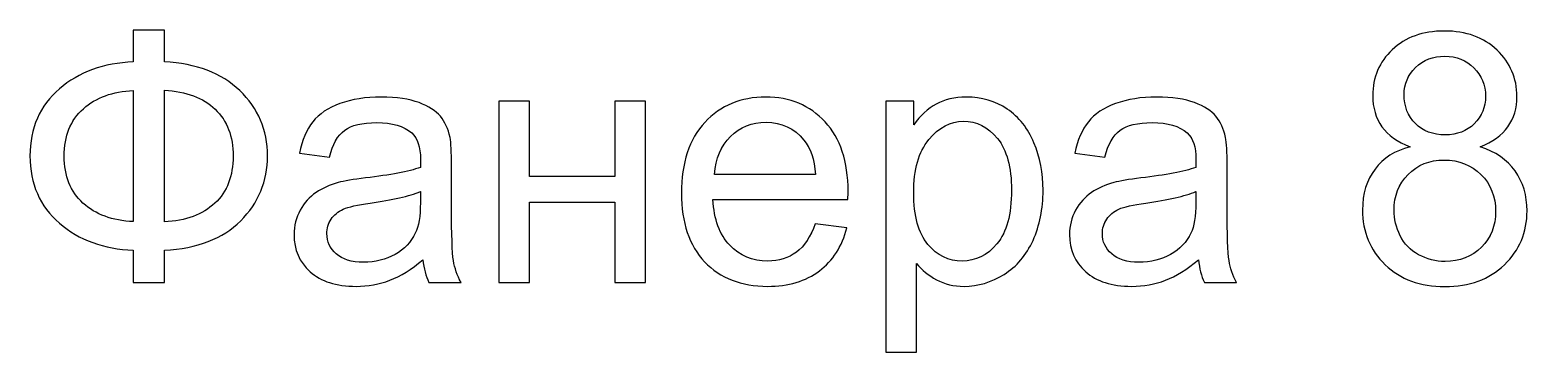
# Model space of a CAD drawing. Header units: inches. Extents: x 5.8 to 53.9, y -22.4 to 33.8.
# Drawn here: x 5.76 to 17.63, y 31.23 to 33.78 of the extents above; entities that cross this region are included whole.
import ezdxf

# ---------------------------------------------------------------- set-up
doc = ezdxf.new("R2010")
doc.units = ezdxf.units.IN
doc.header["$MEASUREMENT"] = 0
doc.layers.add('layer 1', color=7, linetype='Continuous')

msp = doc.modelspace()

# ---------------------------------------------------------------- linework, layer by layer
at = {"layer": 'layer 1', "color": 144}
for points, knots in [([(6.58, 33.531), (6.58, 33.531), (6.58, 33.783), (6.58, 33.783), (6.58, 33.783), (6.58, 33.783), (6.826, 33.783), (6.826, 33.783), (6.826, 33.783), (6.826, 33.783), (6.826, 33.531), (6.826, 33.531), (6.826, 33.531), (7.079, 33.518), (7.278, 33.442), (7.424, 33.303), (7.424, 33.303), (7.57, 33.164), (7.643, 32.992), (7.643, 32.786), (7.643, 32.786), (7.643, 32.585), (7.572, 32.414), (7.431, 32.272), (7.431, 32.272), (7.289, 32.132), (7.088, 32.054), (6.826, 32.04), (6.826, 32.04), (6.826, 32.04), (6.826, 31.785), (6.826, 31.785), (6.826, 31.785), (6.826, 31.785), (6.58, 31.785), (6.58, 31.785), (6.58, 31.785), (6.58, 31.785), (6.58, 32.04), (6.58, 32.04), (6.58, 32.04), (6.346, 32.049), (6.15, 32.12), (5.994, 32.254), (5.994, 32.254), (5.839, 32.388), (5.761, 32.566), (5.761, 32.786), (5.761, 32.786), (5.761, 33.007), (5.839, 33.184), (5.994, 33.317), (5.994, 33.317), (6.149, 33.45), (6.345, 33.521), (6.58, 33.531)], [0, 0, 0, 0, 0.066667, 0.066667, 0.066667, 0.066667, 0.133333, 0.133333, 0.133333, 0.133333, 0.2, 0.2, 0.2, 0.2, 0.266667, 0.266667, 0.266667, 0.266667, 0.333333, 0.333333, 0.333333, 0.333333, 0.4, 0.4, 0.4, 0.4, 0.466667, 0.466667, 0.466667, 0.466667, 0.533333, 0.533333, 0.533333, 0.533333, 0.6, 0.6, 0.6, 0.6, 0.666667, 0.666667, 0.666667, 0.666667, 0.733333, 0.733333, 0.733333, 0.733333, 0.8, 0.8, 0.8, 0.8, 0.866667, 0.866667, 0.866667, 0.866667, 1, 1, 1, 1]), ([(16.7, 32.859), (16.599, 32.896), (16.525, 32.949), (16.476, 33.017), (16.476, 33.017), (16.427, 33.086), (16.403, 33.168), (16.403, 33.264), (16.403, 33.264), (16.403, 33.408), (16.454, 33.529), (16.558, 33.627), (16.558, 33.627), (16.662, 33.726), (16.799, 33.775), (16.971, 33.775), (16.971, 33.775), (17.144, 33.775), (17.283, 33.725), (17.388, 33.624), (17.388, 33.624), (17.493, 33.523), (17.546, 33.401), (17.546, 33.257), (17.546, 33.257), (17.546, 33.165), (17.522, 33.085), (17.474, 33.017), (17.474, 33.017), (17.426, 32.949), (17.353, 32.896), (17.255, 32.859), (17.255, 32.859), (17.376, 32.82), (17.468, 32.756), (17.531, 32.667), (17.531, 32.667), (17.594, 32.579), (17.626, 32.474), (17.626, 32.351), (17.626, 32.351), (17.626, 32.182), (17.566, 32.04), (17.447, 31.925), (17.447, 31.925), (17.327, 31.809), (17.169, 31.752), (16.974, 31.752), (16.974, 31.752), (16.779, 31.752), (16.622, 31.809), (16.502, 31.925), (16.502, 31.925), (16.382, 32.041), (16.322, 32.185), (16.322, 32.358), (16.322, 32.358), (16.322, 32.487), (16.355, 32.595), (16.421, 32.682), (16.421, 32.682), (16.486, 32.769), (16.579, 32.828), (16.7, 32.859)], [0, 0, 0, 0, 0.058824, 0.058824, 0.058824, 0.058824, 0.117647, 0.117647, 0.117647, 0.117647, 0.176471, 0.176471, 0.176471, 0.176471, 0.235294, 0.235294, 0.235294, 0.235294, 0.294118, 0.294118, 0.294118, 0.294118, 0.352941, 0.352941, 0.352941, 0.352941, 0.411765, 0.411765, 0.411765, 0.411765, 0.470588, 0.470588, 0.470588, 0.470588, 0.529412, 0.529412, 0.529412, 0.529412, 0.588235, 0.588235, 0.588235, 0.588235, 0.647059, 0.647059, 0.647059, 0.647059, 0.705882, 0.705882, 0.705882, 0.705882, 0.764706, 0.764706, 0.764706, 0.764706, 0.823529, 0.823529, 0.823529, 0.823529, 0.882353, 0.882353, 0.882353, 0.882353, 1, 1, 1, 1]), ([(16.652, 33.273), (16.652, 33.178), (16.682, 33.102), (16.741, 33.042), (16.741, 33.042), (16.801, 32.983), (16.88, 32.953), (16.977, 32.953), (16.977, 32.953), (17.072, 32.953), (17.148, 32.982), (17.208, 33.041), (17.208, 33.041), (17.267, 33.1), (17.297, 33.173), (17.297, 33.259), (17.297, 33.259), (17.297, 33.348), (17.266, 33.423), (17.205, 33.484), (17.205, 33.484), (17.144, 33.545), (17.067, 33.576), (16.974, 33.576), (16.974, 33.576), (16.881, 33.576), (16.804, 33.546), (16.743, 33.486), (16.743, 33.486), (16.682, 33.427), (16.652, 33.356), (16.652, 33.273)], [0, 0, 0, 0, 0.111111, 0.111111, 0.111111, 0.111111, 0.222222, 0.222222, 0.222222, 0.222222, 0.333333, 0.333333, 0.333333, 0.333333, 0.444444, 0.444444, 0.444444, 0.444444, 0.555556, 0.555556, 0.555556, 0.555556, 0.666667, 0.666667, 0.666667, 0.666667, 0.777778, 0.777778, 0.777778, 0.777778, 1, 1, 1, 1]), ([(6.58, 33.304), (6.417, 33.297), (6.285, 33.249), (6.184, 33.16), (6.184, 33.16), (6.083, 33.07), (6.032, 32.945), (6.032, 32.785), (6.032, 32.785), (6.032, 32.627), (6.082, 32.503), (6.181, 32.413), (6.181, 32.413), (6.281, 32.322), (6.414, 32.274), (6.58, 32.266), (6.58, 32.266), (6.58, 32.266), (6.58, 33.304), (6.58, 33.304)], [0, 0, 0, 0, 0.166667, 0.166667, 0.166667, 0.166667, 0.333333, 0.333333, 0.333333, 0.333333, 0.5, 0.5, 0.5, 0.5, 0.666667, 0.666667, 0.666667, 0.666667, 1, 1, 1, 1]), ([(6.826, 33.307), (6.826, 33.307), (6.826, 32.264), (6.826, 32.264), (6.826, 32.264), (6.996, 32.272), (7.128, 32.321), (7.226, 32.412), (7.226, 32.412), (7.323, 32.502), (7.371, 32.627), (7.371, 32.785), (7.371, 32.785), (7.371, 32.941), (7.324, 33.065), (7.228, 33.156), (7.228, 33.156), (7.133, 33.247), (6.999, 33.297), (6.826, 33.307)], [0, 0, 0, 0, 0.166667, 0.166667, 0.166667, 0.166667, 0.333333, 0.333333, 0.333333, 0.333333, 0.5, 0.5, 0.5, 0.5, 0.666667, 0.666667, 0.666667, 0.666667, 1, 1, 1, 1]), ([(8.875, 31.965), (8.785, 31.888), (8.698, 31.834), (8.614, 31.802), (8.614, 31.802), (8.531, 31.77), (8.441, 31.754), (8.345, 31.754), (8.345, 31.754), (8.188, 31.754), (8.066, 31.793), (7.981, 31.87), (7.981, 31.87), (7.896, 31.946), (7.854, 32.045), (7.854, 32.164), (7.854, 32.164), (7.854, 32.234), (7.87, 32.298), (7.902, 32.356), (7.902, 32.356), (7.934, 32.415), (7.976, 32.461), (8.028, 32.496), (8.028, 32.496), (8.08, 32.531), (8.138, 32.558), (8.203, 32.576), (8.203, 32.576), (8.251, 32.588), (8.324, 32.6), (8.42, 32.612), (8.42, 32.612), (8.617, 32.635), (8.762, 32.663), (8.855, 32.695), (8.855, 32.695), (8.855, 32.729), (8.856, 32.75), (8.856, 32.759), (8.856, 32.759), (8.856, 32.857), (8.833, 32.927), (8.787, 32.968), (8.787, 32.968), (8.724, 33.023), (8.632, 33.05), (8.509, 33.05), (8.509, 33.05), (8.394, 33.05), (8.309, 33.029), (8.255, 32.989), (8.255, 32.989), (8.2, 32.949), (8.16, 32.878), (8.134, 32.776), (8.134, 32.776), (8.134, 32.776), (7.896, 32.809), (7.896, 32.809), (7.896, 32.809), (7.917, 32.911), (7.953, 32.993), (8.003, 33.056), (8.003, 33.056), (8.052, 33.119), (8.124, 33.167), (8.218, 33.201), (8.218, 33.201), (8.312, 33.235), (8.421, 33.252), (8.545, 33.252), (8.545, 33.252), (8.668, 33.252), (8.768, 33.237), (8.845, 33.208), (8.845, 33.208), (8.921, 33.179), (8.978, 33.143), (9.014, 33.1), (9.014, 33.1), (9.05, 33.056), (9.075, 33), (9.09, 32.933), (9.09, 32.933), (9.098, 32.892), (9.102, 32.817), (9.102, 32.71), (9.102, 32.71), (9.102, 32.71), (9.102, 32.387), (9.102, 32.387), (9.102, 32.387), (9.102, 32.161), (9.107, 32.019), (9.117, 31.958), (9.117, 31.958), (9.127, 31.898), (9.147, 31.84), (9.177, 31.785), (9.177, 31.785), (9.177, 31.785), (8.922, 31.785), (8.922, 31.785), (8.922, 31.785), (8.898, 31.836), (8.882, 31.896), (8.875, 31.965)], [0, 0, 0, 0, 0.035714, 0.035714, 0.035714, 0.035714, 0.071429, 0.071429, 0.071429, 0.071429, 0.107143, 0.107143, 0.107143, 0.107143, 0.142857, 0.142857, 0.142857, 0.142857, 0.178571, 0.178571, 0.178571, 0.178571, 0.214286, 0.214286, 0.214286, 0.214286, 0.25, 0.25, 0.25, 0.25, 0.285714, 0.285714, 0.285714, 0.285714, 0.321429, 0.321429, 0.321429, 0.321429, 0.357143, 0.357143, 0.357143, 0.357143, 0.392857, 0.392857, 0.392857, 0.392857, 0.428571, 0.428571, 0.428571, 0.428571, 0.464286, 0.464286, 0.464286, 0.464286, 0.5, 0.5, 0.5, 0.5, 0.535714, 0.535714, 0.535714, 0.535714, 0.571429, 0.571429, 0.571429, 0.571429, 0.607143, 0.607143, 0.607143, 0.607143, 0.642857, 0.642857, 0.642857, 0.642857, 0.678571, 0.678571, 0.678571, 0.678571, 0.714286, 0.714286, 0.714286, 0.714286, 0.75, 0.75, 0.75, 0.75, 0.785714, 0.785714, 0.785714, 0.785714, 0.821429, 0.821429, 0.821429, 0.821429, 0.857143, 0.857143, 0.857143, 0.857143, 0.892857, 0.892857, 0.892857, 0.892857, 0.928571, 0.928571, 0.928571, 0.928571, 1, 1, 1, 1]), ([(11.984, 32.25), (11.984, 32.25), (12.236, 32.217), (12.236, 32.217), (12.236, 32.217), (12.197, 32.07), (12.124, 31.956), (12.017, 31.876), (12.017, 31.876), (11.91, 31.795), (11.773, 31.754), (11.607, 31.754), (11.607, 31.754), (11.397, 31.754), (11.231, 31.819), (11.108, 31.948), (11.108, 31.948), (10.986, 32.077), (10.924, 32.258), (10.924, 32.491), (10.924, 32.491), (10.924, 32.732), (10.986, 32.919), (11.11, 33.052), (11.11, 33.052), (11.234, 33.185), (11.395, 33.252), (11.593, 33.252), (11.593, 33.252), (11.785, 33.252), (11.941, 33.187), (12.062, 33.056), (12.062, 33.056), (12.184, 32.926), (12.245, 32.742), (12.245, 32.505), (12.245, 32.505), (12.245, 32.491), (12.244, 32.469), (12.243, 32.441), (12.243, 32.441), (12.243, 32.441), (11.173, 32.441), (11.173, 32.441), (11.173, 32.441), (11.183, 32.284), (11.227, 32.163), (11.307, 32.079), (11.307, 32.079), (11.387, 31.996), (11.487, 31.954), (11.607, 31.954), (11.607, 31.954), (11.696, 31.954), (11.772, 31.977), (11.835, 32.024), (11.835, 32.024), (11.898, 32.071), (11.948, 32.147), (11.984, 32.25)], [0, 0, 0, 0, 0.0625, 0.0625, 0.0625, 0.0625, 0.125, 0.125, 0.125, 0.125, 0.1875, 0.1875, 0.1875, 0.1875, 0.25, 0.25, 0.25, 0.25, 0.3125, 0.3125, 0.3125, 0.3125, 0.375, 0.375, 0.375, 0.375, 0.4375, 0.4375, 0.4375, 0.4375, 0.5, 0.5, 0.5, 0.5, 0.5625, 0.5625, 0.5625, 0.5625, 0.625, 0.625, 0.625, 0.625, 0.6875, 0.6875, 0.6875, 0.6875, 0.75, 0.75, 0.75, 0.75, 0.8125, 0.8125, 0.8125, 0.8125, 0.875, 0.875, 0.875, 0.875, 1, 1, 1, 1]), ([(12.544, 31.234), (12.544, 31.234), (12.544, 33.221), (12.544, 33.221), (12.544, 33.221), (12.544, 33.221), (12.765, 33.221), (12.765, 33.221), (12.765, 33.221), (12.765, 33.221), (12.765, 33.033), (12.765, 33.033), (12.765, 33.033), (12.818, 33.106), (12.877, 33.16), (12.943, 33.197), (12.943, 33.197), (13.008, 33.233), (13.088, 33.252), (13.182, 33.252), (13.182, 33.252), (13.304, 33.252), (13.412, 33.22), (13.506, 33.157), (13.506, 33.157), (13.599, 33.094), (13.67, 33.005), (13.718, 32.891), (13.718, 32.891), (13.766, 32.776), (13.79, 32.651), (13.79, 32.514), (13.79, 32.514), (13.79, 32.367), (13.763, 32.236), (13.711, 32.118), (13.711, 32.118), (13.658, 32.001), (13.581, 31.911), (13.481, 31.848), (13.481, 31.848), (13.381, 31.786), (13.275, 31.754), (13.164, 31.754), (13.164, 31.754), (13.083, 31.754), (13.01, 31.771), (12.946, 31.806), (12.946, 31.806), (12.882, 31.84), (12.829, 31.883), (12.788, 31.935), (12.788, 31.935), (12.788, 31.935), (12.788, 31.234), (12.788, 31.234), (12.788, 31.234), (12.788, 31.234), (12.544, 31.234), (12.544, 31.234)], [0, 0, 0, 0, 0.0625, 0.0625, 0.0625, 0.0625, 0.125, 0.125, 0.125, 0.125, 0.1875, 0.1875, 0.1875, 0.1875, 0.25, 0.25, 0.25, 0.25, 0.3125, 0.3125, 0.3125, 0.3125, 0.375, 0.375, 0.375, 0.375, 0.4375, 0.4375, 0.4375, 0.4375, 0.5, 0.5, 0.5, 0.5, 0.5625, 0.5625, 0.5625, 0.5625, 0.625, 0.625, 0.625, 0.625, 0.6875, 0.6875, 0.6875, 0.6875, 0.75, 0.75, 0.75, 0.75, 0.8125, 0.8125, 0.8125, 0.8125, 0.875, 0.875, 0.875, 0.875, 1, 1, 1, 1]), ([(15.022, 31.965), (14.931, 31.888), (14.844, 31.834), (14.761, 31.802), (14.761, 31.802), (14.677, 31.77), (14.588, 31.754), (14.492, 31.754), (14.492, 31.754), (14.334, 31.754), (14.213, 31.793), (14.128, 31.87), (14.128, 31.87), (14.043, 31.946), (14, 32.045), (14, 32.164), (14, 32.164), (14, 32.234), (14.016, 32.298), (14.048, 32.356), (14.048, 32.356), (14.081, 32.415), (14.123, 32.461), (14.174, 32.496), (14.174, 32.496), (14.226, 32.531), (14.284, 32.558), (14.35, 32.576), (14.35, 32.576), (14.397, 32.588), (14.47, 32.6), (14.566, 32.612), (14.566, 32.612), (14.763, 32.635), (14.908, 32.663), (15.001, 32.695), (15.001, 32.695), (15.002, 32.729), (15.002, 32.75), (15.002, 32.759), (15.002, 32.759), (15.002, 32.857), (14.979, 32.927), (14.933, 32.968), (14.933, 32.968), (14.871, 33.023), (14.778, 33.05), (14.655, 33.05), (14.655, 33.05), (14.54, 33.05), (14.456, 33.029), (14.401, 32.989), (14.401, 32.989), (14.346, 32.949), (14.306, 32.878), (14.28, 32.776), (14.28, 32.776), (14.28, 32.776), (14.042, 32.809), (14.042, 32.809), (14.042, 32.809), (14.064, 32.911), (14.099, 32.993), (14.149, 33.056), (14.149, 33.056), (14.199, 33.119), (14.271, 33.167), (14.365, 33.201), (14.365, 33.201), (14.458, 33.235), (14.568, 33.252), (14.691, 33.252), (14.691, 33.252), (14.814, 33.252), (14.914, 33.237), (14.991, 33.208), (14.991, 33.208), (15.068, 33.179), (15.124, 33.143), (15.16, 33.1), (15.16, 33.1), (15.196, 33.056), (15.222, 33), (15.237, 32.933), (15.237, 32.933), (15.244, 32.892), (15.249, 32.817), (15.249, 32.71), (15.249, 32.71), (15.249, 32.71), (15.249, 32.387), (15.249, 32.387), (15.249, 32.387), (15.249, 32.161), (15.254, 32.019), (15.264, 31.958), (15.264, 31.958), (15.273, 31.898), (15.294, 31.84), (15.323, 31.785), (15.323, 31.785), (15.323, 31.785), (15.069, 31.785), (15.069, 31.785), (15.069, 31.785), (15.044, 31.836), (15.029, 31.896), (15.022, 31.965)], [0, 0, 0, 0, 0.035714, 0.035714, 0.035714, 0.035714, 0.071429, 0.071429, 0.071429, 0.071429, 0.107143, 0.107143, 0.107143, 0.107143, 0.142857, 0.142857, 0.142857, 0.142857, 0.178571, 0.178571, 0.178571, 0.178571, 0.214286, 0.214286, 0.214286, 0.214286, 0.25, 0.25, 0.25, 0.25, 0.285714, 0.285714, 0.285714, 0.285714, 0.321429, 0.321429, 0.321429, 0.321429, 0.357143, 0.357143, 0.357143, 0.357143, 0.392857, 0.392857, 0.392857, 0.392857, 0.428571, 0.428571, 0.428571, 0.428571, 0.464286, 0.464286, 0.464286, 0.464286, 0.5, 0.5, 0.5, 0.5, 0.535714, 0.535714, 0.535714, 0.535714, 0.571429, 0.571429, 0.571429, 0.571429, 0.607143, 0.607143, 0.607143, 0.607143, 0.642857, 0.642857, 0.642857, 0.642857, 0.678571, 0.678571, 0.678571, 0.678571, 0.714286, 0.714286, 0.714286, 0.714286, 0.75, 0.75, 0.75, 0.75, 0.785714, 0.785714, 0.785714, 0.785714, 0.821429, 0.821429, 0.821429, 0.821429, 0.857143, 0.857143, 0.857143, 0.857143, 0.892857, 0.892857, 0.892857, 0.892857, 0.928571, 0.928571, 0.928571, 0.928571, 1, 1, 1, 1]), ([(9.476, 33.221), (9.476, 33.221), (9.72, 33.221), (9.72, 33.221), (9.72, 33.221), (9.72, 33.221), (9.72, 32.624), (9.72, 32.624), (9.72, 32.624), (9.72, 32.624), (10.395, 32.624), (10.395, 32.624), (10.395, 32.624), (10.395, 32.624), (10.395, 33.221), (10.395, 33.221), (10.395, 33.221), (10.395, 33.221), (10.639, 33.221), (10.639, 33.221), (10.639, 33.221), (10.639, 33.221), (10.639, 31.785), (10.639, 31.785), (10.639, 31.785), (10.639, 31.785), (10.395, 31.785), (10.395, 31.785), (10.395, 31.785), (10.395, 31.785), (10.395, 32.421), (10.395, 32.421), (10.395, 32.421), (10.395, 32.421), (9.72, 32.421), (9.72, 32.421), (9.72, 32.421), (9.72, 32.421), (9.72, 31.785), (9.72, 31.785), (9.72, 31.785), (9.72, 31.785), (9.476, 31.785), (9.476, 31.785), (9.476, 31.785), (9.476, 31.785), (9.476, 33.221), (9.476, 33.221)], [0, 0, 0, 0, 0.076923, 0.076923, 0.076923, 0.076923, 0.153846, 0.153846, 0.153846, 0.153846, 0.230769, 0.230769, 0.230769, 0.230769, 0.307692, 0.307692, 0.307692, 0.307692, 0.384615, 0.384615, 0.384615, 0.384615, 0.461538, 0.461538, 0.461538, 0.461538, 0.538462, 0.538462, 0.538462, 0.538462, 0.615385, 0.615385, 0.615385, 0.615385, 0.692308, 0.692308, 0.692308, 0.692308, 0.769231, 0.769231, 0.769231, 0.769231, 0.846154, 0.846154, 0.846154, 0.846154, 1, 1, 1, 1]), ([(11.187, 32.64), (11.187, 32.64), (11.987, 32.64), (11.987, 32.64), (11.987, 32.64), (11.977, 32.761), (11.946, 32.851), (11.895, 32.912), (11.895, 32.912), (11.818, 33.005), (11.718, 33.053), (11.595, 33.053), (11.595, 33.053), (11.483, 33.053), (11.389, 33.015), (11.313, 32.94), (11.313, 32.94), (11.238, 32.866), (11.196, 32.766), (11.187, 32.64)], [0, 0, 0, 0, 0.166667, 0.166667, 0.166667, 0.166667, 0.333333, 0.333333, 0.333333, 0.333333, 0.5, 0.5, 0.5, 0.5, 0.666667, 0.666667, 0.666667, 0.666667, 1, 1, 1, 1]), ([(12.765, 32.494), (12.765, 32.31), (12.803, 32.174), (12.877, 32.086), (12.877, 32.086), (12.952, 31.998), (13.042, 31.954), (13.148, 31.954), (13.148, 31.954), (13.256, 31.954), (13.348, 31.999), (13.425, 32.091), (13.425, 32.091), (13.502, 32.182), (13.54, 32.323), (13.54, 32.515), (13.54, 32.515), (13.54, 32.697), (13.503, 32.834), (13.428, 32.925), (13.428, 32.925), (13.353, 33.016), (13.263, 33.061), (13.159, 33.061), (13.159, 33.061), (13.056, 33.061), (12.964, 33.012), (12.885, 32.916), (12.885, 32.916), (12.805, 32.819), (12.765, 32.679), (12.765, 32.494)], [0, 0, 0, 0, 0.111111, 0.111111, 0.111111, 0.111111, 0.222222, 0.222222, 0.222222, 0.222222, 0.333333, 0.333333, 0.333333, 0.333333, 0.444444, 0.444444, 0.444444, 0.444444, 0.555556, 0.555556, 0.555556, 0.555556, 0.666667, 0.666667, 0.666667, 0.666667, 0.777778, 0.777778, 0.777778, 0.777778, 1, 1, 1, 1]), ([(16.572, 32.356), (16.572, 32.287), (16.588, 32.22), (16.62, 32.155), (16.62, 32.155), (16.652, 32.09), (16.701, 32.04), (16.767, 32.004), (16.767, 32.004), (16.832, 31.969), (16.902, 31.951), (16.976, 31.951), (16.976, 31.951), (17.093, 31.951), (17.189, 31.988), (17.264, 32.063), (17.264, 32.063), (17.34, 32.138), (17.377, 32.233), (17.377, 32.348), (17.377, 32.348), (17.377, 32.465), (17.338, 32.562), (17.261, 32.639), (17.261, 32.639), (17.184, 32.715), (17.086, 32.754), (16.968, 32.754), (16.968, 32.754), (16.853, 32.754), (16.758, 32.716), (16.684, 32.64), (16.684, 32.64), (16.609, 32.564), (16.572, 32.47), (16.572, 32.356)], [0, 0, 0, 0, 0.1, 0.1, 0.1, 0.1, 0.2, 0.2, 0.2, 0.2, 0.3, 0.3, 0.3, 0.3, 0.4, 0.4, 0.4, 0.4, 0.5, 0.5, 0.5, 0.5, 0.6, 0.6, 0.6, 0.6, 0.7, 0.7, 0.7, 0.7, 0.8, 0.8, 0.8, 0.8, 1, 1, 1, 1]), ([(8.856, 32.504), (8.767, 32.469), (8.634, 32.438), (8.457, 32.413), (8.457, 32.413), (8.357, 32.399), (8.286, 32.383), (8.244, 32.365), (8.244, 32.365), (8.203, 32.347), (8.171, 32.32), (8.148, 32.286), (8.148, 32.286), (8.126, 32.252), (8.114, 32.213), (8.114, 32.171), (8.114, 32.171), (8.114, 32.107), (8.139, 32.053), (8.188, 32.01), (8.188, 32.01), (8.237, 31.967), (8.309, 31.945), (8.404, 31.945), (8.404, 31.945), (8.497, 31.945), (8.581, 31.966), (8.654, 32.007), (8.654, 32.007), (8.727, 32.047), (8.781, 32.103), (8.815, 32.174), (8.815, 32.174), (8.842, 32.229), (8.855, 32.309), (8.855, 32.416), (8.855, 32.416), (8.855, 32.416), (8.856, 32.504), (8.856, 32.504)], [0, 0, 0, 0, 0.090909, 0.090909, 0.090909, 0.090909, 0.181818, 0.181818, 0.181818, 0.181818, 0.272727, 0.272727, 0.272727, 0.272727, 0.363636, 0.363636, 0.363636, 0.363636, 0.454545, 0.454545, 0.454545, 0.454545, 0.545455, 0.545455, 0.545455, 0.545455, 0.636364, 0.636364, 0.636364, 0.636364, 0.727273, 0.727273, 0.727273, 0.727273, 0.818182, 0.818182, 0.818182, 0.818182, 1, 1, 1, 1]), ([(15.002, 32.504), (14.914, 32.469), (14.781, 32.438), (14.604, 32.413), (14.604, 32.413), (14.503, 32.399), (14.432, 32.383), (14.391, 32.365), (14.391, 32.365), (14.349, 32.347), (14.317, 32.32), (14.295, 32.286), (14.295, 32.286), (14.272, 32.252), (14.26, 32.213), (14.26, 32.171), (14.26, 32.171), (14.26, 32.107), (14.285, 32.053), (14.334, 32.01), (14.334, 32.01), (14.384, 31.967), (14.456, 31.945), (14.55, 31.945), (14.55, 31.945), (14.644, 31.945), (14.727, 31.966), (14.801, 32.007), (14.801, 32.007), (14.874, 32.047), (14.928, 32.103), (14.962, 32.174), (14.962, 32.174), (14.988, 32.229), (15.001, 32.309), (15.001, 32.416), (15.001, 32.416), (15.001, 32.416), (15.002, 32.504), (15.002, 32.504)], [0, 0, 0, 0, 0.090909, 0.090909, 0.090909, 0.090909, 0.181818, 0.181818, 0.181818, 0.181818, 0.272727, 0.272727, 0.272727, 0.272727, 0.363636, 0.363636, 0.363636, 0.363636, 0.454545, 0.454545, 0.454545, 0.454545, 0.545455, 0.545455, 0.545455, 0.545455, 0.636364, 0.636364, 0.636364, 0.636364, 0.727273, 0.727273, 0.727273, 0.727273, 0.818182, 0.818182, 0.818182, 0.818182, 1, 1, 1, 1])]:
    msp.add_open_spline(points, degree=3, knots=knots, dxfattribs=at)
at = {"layer": 'layer 1', "color": 144, "lineweight": 9}
for points, knots in [([(6.58, 33.531), (6.58, 33.531), (6.58, 33.783), (6.58, 33.783), (6.58, 33.783), (6.58, 33.783), (6.826, 33.783), (6.826, 33.783), (6.826, 33.783), (6.826, 33.783), (6.826, 33.531), (6.826, 33.531), (6.826, 33.531), (7.079, 33.518), (7.278, 33.442), (7.424, 33.303), (7.424, 33.303), (7.57, 33.164), (7.643, 32.992), (7.643, 32.786), (7.643, 32.786), (7.643, 32.585), (7.572, 32.414), (7.431, 32.272), (7.431, 32.272), (7.289, 32.132), (7.088, 32.054), (6.826, 32.04), (6.826, 32.04), (6.826, 32.04), (6.826, 31.785), (6.826, 31.785), (6.826, 31.785), (6.826, 31.785), (6.58, 31.785), (6.58, 31.785), (6.58, 31.785), (6.58, 31.785), (6.58, 32.04), (6.58, 32.04), (6.58, 32.04), (6.346, 32.049), (6.15, 32.12), (5.994, 32.254), (5.994, 32.254), (5.839, 32.388), (5.761, 32.566), (5.761, 32.786), (5.761, 32.786), (5.761, 33.007), (5.839, 33.184), (5.994, 33.317), (5.994, 33.317), (6.149, 33.45), (6.345, 33.521), (6.58, 33.531)], [0, 0, 0, 0, 0.066667, 0.066667, 0.066667, 0.066667, 0.133333, 0.133333, 0.133333, 0.133333, 0.2, 0.2, 0.2, 0.2, 0.266667, 0.266667, 0.266667, 0.266667, 0.333333, 0.333333, 0.333333, 0.333333, 0.4, 0.4, 0.4, 0.4, 0.466667, 0.466667, 0.466667, 0.466667, 0.533333, 0.533333, 0.533333, 0.533333, 0.6, 0.6, 0.6, 0.6, 0.666667, 0.666667, 0.666667, 0.666667, 0.733333, 0.733333, 0.733333, 0.733333, 0.8, 0.8, 0.8, 0.8, 0.866667, 0.866667, 0.866667, 0.866667, 1, 1, 1, 1]), ([(16.7, 32.859), (16.599, 32.896), (16.525, 32.949), (16.476, 33.017), (16.476, 33.017), (16.427, 33.086), (16.403, 33.168), (16.403, 33.264), (16.403, 33.264), (16.403, 33.408), (16.454, 33.529), (16.558, 33.627), (16.558, 33.627), (16.662, 33.726), (16.799, 33.775), (16.971, 33.775), (16.971, 33.775), (17.144, 33.775), (17.283, 33.725), (17.388, 33.624), (17.388, 33.624), (17.493, 33.523), (17.546, 33.401), (17.546, 33.257), (17.546, 33.257), (17.546, 33.165), (17.522, 33.085), (17.474, 33.017), (17.474, 33.017), (17.426, 32.949), (17.353, 32.896), (17.255, 32.859), (17.255, 32.859), (17.376, 32.82), (17.468, 32.756), (17.531, 32.667), (17.531, 32.667), (17.594, 32.579), (17.626, 32.474), (17.626, 32.351), (17.626, 32.351), (17.626, 32.182), (17.566, 32.04), (17.447, 31.925), (17.447, 31.925), (17.327, 31.809), (17.169, 31.752), (16.974, 31.752), (16.974, 31.752), (16.779, 31.752), (16.622, 31.809), (16.502, 31.925), (16.502, 31.925), (16.382, 32.041), (16.322, 32.185), (16.322, 32.358), (16.322, 32.358), (16.322, 32.487), (16.355, 32.595), (16.421, 32.682), (16.421, 32.682), (16.486, 32.769), (16.579, 32.828), (16.7, 32.859)], [0, 0, 0, 0, 0.058824, 0.058824, 0.058824, 0.058824, 0.117647, 0.117647, 0.117647, 0.117647, 0.176471, 0.176471, 0.176471, 0.176471, 0.235294, 0.235294, 0.235294, 0.235294, 0.294118, 0.294118, 0.294118, 0.294118, 0.352941, 0.352941, 0.352941, 0.352941, 0.411765, 0.411765, 0.411765, 0.411765, 0.470588, 0.470588, 0.470588, 0.470588, 0.529412, 0.529412, 0.529412, 0.529412, 0.588235, 0.588235, 0.588235, 0.588235, 0.647059, 0.647059, 0.647059, 0.647059, 0.705882, 0.705882, 0.705882, 0.705882, 0.764706, 0.764706, 0.764706, 0.764706, 0.823529, 0.823529, 0.823529, 0.823529, 0.882353, 0.882353, 0.882353, 0.882353, 1, 1, 1, 1]), ([(16.652, 33.273), (16.652, 33.178), (16.682, 33.102), (16.741, 33.042), (16.741, 33.042), (16.801, 32.983), (16.88, 32.953), (16.977, 32.953), (16.977, 32.953), (17.072, 32.953), (17.148, 32.982), (17.208, 33.041), (17.208, 33.041), (17.267, 33.1), (17.297, 33.173), (17.297, 33.259), (17.297, 33.259), (17.297, 33.348), (17.266, 33.423), (17.205, 33.484), (17.205, 33.484), (17.144, 33.545), (17.067, 33.576), (16.974, 33.576), (16.974, 33.576), (16.881, 33.576), (16.804, 33.546), (16.743, 33.486), (16.743, 33.486), (16.682, 33.427), (16.652, 33.356), (16.652, 33.273)], [0, 0, 0, 0, 0.111111, 0.111111, 0.111111, 0.111111, 0.222222, 0.222222, 0.222222, 0.222222, 0.333333, 0.333333, 0.333333, 0.333333, 0.444444, 0.444444, 0.444444, 0.444444, 0.555556, 0.555556, 0.555556, 0.555556, 0.666667, 0.666667, 0.666667, 0.666667, 0.777778, 0.777778, 0.777778, 0.777778, 1, 1, 1, 1]), ([(6.58, 33.304), (6.417, 33.297), (6.285, 33.249), (6.184, 33.16), (6.184, 33.16), (6.083, 33.07), (6.032, 32.945), (6.032, 32.785), (6.032, 32.785), (6.032, 32.627), (6.082, 32.503), (6.181, 32.413), (6.181, 32.413), (6.281, 32.322), (6.414, 32.274), (6.58, 32.266), (6.58, 32.266), (6.58, 32.266), (6.58, 33.304), (6.58, 33.304)], [0, 0, 0, 0, 0.166667, 0.166667, 0.166667, 0.166667, 0.333333, 0.333333, 0.333333, 0.333333, 0.5, 0.5, 0.5, 0.5, 0.666667, 0.666667, 0.666667, 0.666667, 1, 1, 1, 1]), ([(6.826, 33.307), (6.826, 33.307), (6.826, 32.264), (6.826, 32.264), (6.826, 32.264), (6.996, 32.272), (7.128, 32.321), (7.226, 32.412), (7.226, 32.412), (7.323, 32.502), (7.371, 32.627), (7.371, 32.785), (7.371, 32.785), (7.371, 32.941), (7.324, 33.065), (7.228, 33.156), (7.228, 33.156), (7.133, 33.247), (6.999, 33.297), (6.826, 33.307)], [0, 0, 0, 0, 0.166667, 0.166667, 0.166667, 0.166667, 0.333333, 0.333333, 0.333333, 0.333333, 0.5, 0.5, 0.5, 0.5, 0.666667, 0.666667, 0.666667, 0.666667, 1, 1, 1, 1]), ([(8.875, 31.965), (8.785, 31.888), (8.698, 31.834), (8.614, 31.802), (8.614, 31.802), (8.531, 31.77), (8.441, 31.754), (8.345, 31.754), (8.345, 31.754), (8.188, 31.754), (8.066, 31.793), (7.981, 31.87), (7.981, 31.87), (7.896, 31.946), (7.854, 32.045), (7.854, 32.164), (7.854, 32.164), (7.854, 32.234), (7.87, 32.298), (7.902, 32.356), (7.902, 32.356), (7.934, 32.415), (7.976, 32.461), (8.028, 32.496), (8.028, 32.496), (8.08, 32.531), (8.138, 32.558), (8.203, 32.576), (8.203, 32.576), (8.251, 32.588), (8.324, 32.6), (8.42, 32.612), (8.42, 32.612), (8.617, 32.635), (8.762, 32.663), (8.855, 32.695), (8.855, 32.695), (8.855, 32.729), (8.856, 32.75), (8.856, 32.759), (8.856, 32.759), (8.856, 32.857), (8.833, 32.927), (8.787, 32.968), (8.787, 32.968), (8.724, 33.023), (8.632, 33.05), (8.509, 33.05), (8.509, 33.05), (8.394, 33.05), (8.309, 33.029), (8.255, 32.989), (8.255, 32.989), (8.2, 32.949), (8.16, 32.878), (8.134, 32.776), (8.134, 32.776), (8.134, 32.776), (7.896, 32.809), (7.896, 32.809), (7.896, 32.809), (7.917, 32.911), (7.953, 32.993), (8.003, 33.056), (8.003, 33.056), (8.052, 33.119), (8.124, 33.167), (8.218, 33.201), (8.218, 33.201), (8.312, 33.235), (8.421, 33.252), (8.545, 33.252), (8.545, 33.252), (8.668, 33.252), (8.768, 33.237), (8.845, 33.208), (8.845, 33.208), (8.921, 33.179), (8.978, 33.143), (9.014, 33.1), (9.014, 33.1), (9.05, 33.056), (9.075, 33), (9.09, 32.933), (9.09, 32.933), (9.098, 32.892), (9.102, 32.817), (9.102, 32.71), (9.102, 32.71), (9.102, 32.71), (9.102, 32.387), (9.102, 32.387), (9.102, 32.387), (9.102, 32.161), (9.107, 32.019), (9.117, 31.958), (9.117, 31.958), (9.127, 31.898), (9.147, 31.84), (9.177, 31.785), (9.177, 31.785), (9.177, 31.785), (8.922, 31.785), (8.922, 31.785), (8.922, 31.785), (8.898, 31.836), (8.882, 31.896), (8.875, 31.965)], [0, 0, 0, 0, 0.035714, 0.035714, 0.035714, 0.035714, 0.071429, 0.071429, 0.071429, 0.071429, 0.107143, 0.107143, 0.107143, 0.107143, 0.142857, 0.142857, 0.142857, 0.142857, 0.178571, 0.178571, 0.178571, 0.178571, 0.214286, 0.214286, 0.214286, 0.214286, 0.25, 0.25, 0.25, 0.25, 0.285714, 0.285714, 0.285714, 0.285714, 0.321429, 0.321429, 0.321429, 0.321429, 0.357143, 0.357143, 0.357143, 0.357143, 0.392857, 0.392857, 0.392857, 0.392857, 0.428571, 0.428571, 0.428571, 0.428571, 0.464286, 0.464286, 0.464286, 0.464286, 0.5, 0.5, 0.5, 0.5, 0.535714, 0.535714, 0.535714, 0.535714, 0.571429, 0.571429, 0.571429, 0.571429, 0.607143, 0.607143, 0.607143, 0.607143, 0.642857, 0.642857, 0.642857, 0.642857, 0.678571, 0.678571, 0.678571, 0.678571, 0.714286, 0.714286, 0.714286, 0.714286, 0.75, 0.75, 0.75, 0.75, 0.785714, 0.785714, 0.785714, 0.785714, 0.821429, 0.821429, 0.821429, 0.821429, 0.857143, 0.857143, 0.857143, 0.857143, 0.892857, 0.892857, 0.892857, 0.892857, 0.928571, 0.928571, 0.928571, 0.928571, 1, 1, 1, 1]), ([(11.984, 32.25), (11.984, 32.25), (12.236, 32.217), (12.236, 32.217), (12.236, 32.217), (12.197, 32.07), (12.124, 31.956), (12.017, 31.876), (12.017, 31.876), (11.91, 31.795), (11.773, 31.754), (11.607, 31.754), (11.607, 31.754), (11.397, 31.754), (11.231, 31.819), (11.108, 31.948), (11.108, 31.948), (10.986, 32.077), (10.924, 32.258), (10.924, 32.491), (10.924, 32.491), (10.924, 32.732), (10.986, 32.919), (11.11, 33.052), (11.11, 33.052), (11.234, 33.185), (11.395, 33.252), (11.593, 33.252), (11.593, 33.252), (11.785, 33.252), (11.941, 33.187), (12.062, 33.056), (12.062, 33.056), (12.184, 32.926), (12.245, 32.742), (12.245, 32.505), (12.245, 32.505), (12.245, 32.491), (12.244, 32.469), (12.243, 32.441), (12.243, 32.441), (12.243, 32.441), (11.173, 32.441), (11.173, 32.441), (11.173, 32.441), (11.183, 32.284), (11.227, 32.163), (11.307, 32.079), (11.307, 32.079), (11.387, 31.996), (11.487, 31.954), (11.607, 31.954), (11.607, 31.954), (11.696, 31.954), (11.772, 31.977), (11.835, 32.024), (11.835, 32.024), (11.898, 32.071), (11.948, 32.147), (11.984, 32.25)], [0, 0, 0, 0, 0.0625, 0.0625, 0.0625, 0.0625, 0.125, 0.125, 0.125, 0.125, 0.1875, 0.1875, 0.1875, 0.1875, 0.25, 0.25, 0.25, 0.25, 0.3125, 0.3125, 0.3125, 0.3125, 0.375, 0.375, 0.375, 0.375, 0.4375, 0.4375, 0.4375, 0.4375, 0.5, 0.5, 0.5, 0.5, 0.5625, 0.5625, 0.5625, 0.5625, 0.625, 0.625, 0.625, 0.625, 0.6875, 0.6875, 0.6875, 0.6875, 0.75, 0.75, 0.75, 0.75, 0.8125, 0.8125, 0.8125, 0.8125, 0.875, 0.875, 0.875, 0.875, 1, 1, 1, 1]), ([(12.544, 31.234), (12.544, 31.234), (12.544, 33.221), (12.544, 33.221), (12.544, 33.221), (12.544, 33.221), (12.765, 33.221), (12.765, 33.221), (12.765, 33.221), (12.765, 33.221), (12.765, 33.033), (12.765, 33.033), (12.765, 33.033), (12.818, 33.106), (12.877, 33.16), (12.943, 33.197), (12.943, 33.197), (13.008, 33.233), (13.088, 33.252), (13.182, 33.252), (13.182, 33.252), (13.304, 33.252), (13.412, 33.22), (13.506, 33.157), (13.506, 33.157), (13.599, 33.094), (13.67, 33.005), (13.718, 32.891), (13.718, 32.891), (13.766, 32.776), (13.79, 32.651), (13.79, 32.514), (13.79, 32.514), (13.79, 32.367), (13.763, 32.236), (13.711, 32.118), (13.711, 32.118), (13.658, 32.001), (13.581, 31.911), (13.481, 31.848), (13.481, 31.848), (13.381, 31.786), (13.275, 31.754), (13.164, 31.754), (13.164, 31.754), (13.083, 31.754), (13.01, 31.771), (12.946, 31.806), (12.946, 31.806), (12.882, 31.84), (12.829, 31.883), (12.788, 31.935), (12.788, 31.935), (12.788, 31.935), (12.788, 31.234), (12.788, 31.234), (12.788, 31.234), (12.788, 31.234), (12.544, 31.234), (12.544, 31.234)], [0, 0, 0, 0, 0.0625, 0.0625, 0.0625, 0.0625, 0.125, 0.125, 0.125, 0.125, 0.1875, 0.1875, 0.1875, 0.1875, 0.25, 0.25, 0.25, 0.25, 0.3125, 0.3125, 0.3125, 0.3125, 0.375, 0.375, 0.375, 0.375, 0.4375, 0.4375, 0.4375, 0.4375, 0.5, 0.5, 0.5, 0.5, 0.5625, 0.5625, 0.5625, 0.5625, 0.625, 0.625, 0.625, 0.625, 0.6875, 0.6875, 0.6875, 0.6875, 0.75, 0.75, 0.75, 0.75, 0.8125, 0.8125, 0.8125, 0.8125, 0.875, 0.875, 0.875, 0.875, 1, 1, 1, 1]), ([(15.022, 31.965), (14.931, 31.888), (14.844, 31.834), (14.761, 31.802), (14.761, 31.802), (14.677, 31.77), (14.588, 31.754), (14.492, 31.754), (14.492, 31.754), (14.334, 31.754), (14.213, 31.793), (14.128, 31.87), (14.128, 31.87), (14.043, 31.946), (14, 32.045), (14, 32.164), (14, 32.164), (14, 32.234), (14.016, 32.298), (14.048, 32.356), (14.048, 32.356), (14.081, 32.415), (14.123, 32.461), (14.174, 32.496), (14.174, 32.496), (14.226, 32.531), (14.284, 32.558), (14.35, 32.576), (14.35, 32.576), (14.397, 32.588), (14.47, 32.6), (14.566, 32.612), (14.566, 32.612), (14.763, 32.635), (14.908, 32.663), (15.001, 32.695), (15.001, 32.695), (15.002, 32.729), (15.002, 32.75), (15.002, 32.759), (15.002, 32.759), (15.002, 32.857), (14.979, 32.927), (14.933, 32.968), (14.933, 32.968), (14.871, 33.023), (14.778, 33.05), (14.655, 33.05), (14.655, 33.05), (14.54, 33.05), (14.456, 33.029), (14.401, 32.989), (14.401, 32.989), (14.346, 32.949), (14.306, 32.878), (14.28, 32.776), (14.28, 32.776), (14.28, 32.776), (14.042, 32.809), (14.042, 32.809), (14.042, 32.809), (14.064, 32.911), (14.099, 32.993), (14.149, 33.056), (14.149, 33.056), (14.199, 33.119), (14.271, 33.167), (14.365, 33.201), (14.365, 33.201), (14.458, 33.235), (14.568, 33.252), (14.691, 33.252), (14.691, 33.252), (14.814, 33.252), (14.914, 33.237), (14.991, 33.208), (14.991, 33.208), (15.068, 33.179), (15.124, 33.143), (15.16, 33.1), (15.16, 33.1), (15.196, 33.056), (15.222, 33), (15.237, 32.933), (15.237, 32.933), (15.244, 32.892), (15.249, 32.817), (15.249, 32.71), (15.249, 32.71), (15.249, 32.71), (15.249, 32.387), (15.249, 32.387), (15.249, 32.387), (15.249, 32.161), (15.254, 32.019), (15.264, 31.958), (15.264, 31.958), (15.273, 31.898), (15.294, 31.84), (15.323, 31.785), (15.323, 31.785), (15.323, 31.785), (15.069, 31.785), (15.069, 31.785), (15.069, 31.785), (15.044, 31.836), (15.029, 31.896), (15.022, 31.965)], [0, 0, 0, 0, 0.035714, 0.035714, 0.035714, 0.035714, 0.071429, 0.071429, 0.071429, 0.071429, 0.107143, 0.107143, 0.107143, 0.107143, 0.142857, 0.142857, 0.142857, 0.142857, 0.178571, 0.178571, 0.178571, 0.178571, 0.214286, 0.214286, 0.214286, 0.214286, 0.25, 0.25, 0.25, 0.25, 0.285714, 0.285714, 0.285714, 0.285714, 0.321429, 0.321429, 0.321429, 0.321429, 0.357143, 0.357143, 0.357143, 0.357143, 0.392857, 0.392857, 0.392857, 0.392857, 0.428571, 0.428571, 0.428571, 0.428571, 0.464286, 0.464286, 0.464286, 0.464286, 0.5, 0.5, 0.5, 0.5, 0.535714, 0.535714, 0.535714, 0.535714, 0.571429, 0.571429, 0.571429, 0.571429, 0.607143, 0.607143, 0.607143, 0.607143, 0.642857, 0.642857, 0.642857, 0.642857, 0.678571, 0.678571, 0.678571, 0.678571, 0.714286, 0.714286, 0.714286, 0.714286, 0.75, 0.75, 0.75, 0.75, 0.785714, 0.785714, 0.785714, 0.785714, 0.821429, 0.821429, 0.821429, 0.821429, 0.857143, 0.857143, 0.857143, 0.857143, 0.892857, 0.892857, 0.892857, 0.892857, 0.928571, 0.928571, 0.928571, 0.928571, 1, 1, 1, 1]), ([(9.476, 33.221), (9.476, 33.221), (9.72, 33.221), (9.72, 33.221), (9.72, 33.221), (9.72, 33.221), (9.72, 32.624), (9.72, 32.624), (9.72, 32.624), (9.72, 32.624), (10.395, 32.624), (10.395, 32.624), (10.395, 32.624), (10.395, 32.624), (10.395, 33.221), (10.395, 33.221), (10.395, 33.221), (10.395, 33.221), (10.639, 33.221), (10.639, 33.221), (10.639, 33.221), (10.639, 33.221), (10.639, 31.785), (10.639, 31.785), (10.639, 31.785), (10.639, 31.785), (10.395, 31.785), (10.395, 31.785), (10.395, 31.785), (10.395, 31.785), (10.395, 32.421), (10.395, 32.421), (10.395, 32.421), (10.395, 32.421), (9.72, 32.421), (9.72, 32.421), (9.72, 32.421), (9.72, 32.421), (9.72, 31.785), (9.72, 31.785), (9.72, 31.785), (9.72, 31.785), (9.476, 31.785), (9.476, 31.785), (9.476, 31.785), (9.476, 31.785), (9.476, 33.221), (9.476, 33.221)], [0, 0, 0, 0, 0.076923, 0.076923, 0.076923, 0.076923, 0.153846, 0.153846, 0.153846, 0.153846, 0.230769, 0.230769, 0.230769, 0.230769, 0.307692, 0.307692, 0.307692, 0.307692, 0.384615, 0.384615, 0.384615, 0.384615, 0.461538, 0.461538, 0.461538, 0.461538, 0.538462, 0.538462, 0.538462, 0.538462, 0.615385, 0.615385, 0.615385, 0.615385, 0.692308, 0.692308, 0.692308, 0.692308, 0.769231, 0.769231, 0.769231, 0.769231, 0.846154, 0.846154, 0.846154, 0.846154, 1, 1, 1, 1]), ([(11.187, 32.64), (11.187, 32.64), (11.987, 32.64), (11.987, 32.64), (11.987, 32.64), (11.977, 32.761), (11.946, 32.851), (11.895, 32.912), (11.895, 32.912), (11.818, 33.005), (11.718, 33.053), (11.595, 33.053), (11.595, 33.053), (11.483, 33.053), (11.389, 33.015), (11.313, 32.94), (11.313, 32.94), (11.238, 32.866), (11.196, 32.766), (11.187, 32.64)], [0, 0, 0, 0, 0.166667, 0.166667, 0.166667, 0.166667, 0.333333, 0.333333, 0.333333, 0.333333, 0.5, 0.5, 0.5, 0.5, 0.666667, 0.666667, 0.666667, 0.666667, 1, 1, 1, 1]), ([(12.765, 32.494), (12.765, 32.31), (12.803, 32.174), (12.877, 32.086), (12.877, 32.086), (12.952, 31.998), (13.042, 31.954), (13.148, 31.954), (13.148, 31.954), (13.256, 31.954), (13.348, 31.999), (13.425, 32.091), (13.425, 32.091), (13.502, 32.182), (13.54, 32.323), (13.54, 32.515), (13.54, 32.515), (13.54, 32.697), (13.503, 32.834), (13.428, 32.925), (13.428, 32.925), (13.353, 33.016), (13.263, 33.061), (13.159, 33.061), (13.159, 33.061), (13.056, 33.061), (12.964, 33.012), (12.885, 32.916), (12.885, 32.916), (12.805, 32.819), (12.765, 32.679), (12.765, 32.494)], [0, 0, 0, 0, 0.111111, 0.111111, 0.111111, 0.111111, 0.222222, 0.222222, 0.222222, 0.222222, 0.333333, 0.333333, 0.333333, 0.333333, 0.444444, 0.444444, 0.444444, 0.444444, 0.555556, 0.555556, 0.555556, 0.555556, 0.666667, 0.666667, 0.666667, 0.666667, 0.777778, 0.777778, 0.777778, 0.777778, 1, 1, 1, 1]), ([(16.572, 32.356), (16.572, 32.287), (16.588, 32.22), (16.62, 32.155), (16.62, 32.155), (16.652, 32.09), (16.701, 32.04), (16.767, 32.004), (16.767, 32.004), (16.832, 31.969), (16.902, 31.951), (16.976, 31.951), (16.976, 31.951), (17.093, 31.951), (17.189, 31.988), (17.264, 32.063), (17.264, 32.063), (17.34, 32.138), (17.377, 32.233), (17.377, 32.348), (17.377, 32.348), (17.377, 32.465), (17.338, 32.562), (17.261, 32.639), (17.261, 32.639), (17.184, 32.715), (17.086, 32.754), (16.968, 32.754), (16.968, 32.754), (16.853, 32.754), (16.758, 32.716), (16.684, 32.64), (16.684, 32.64), (16.609, 32.564), (16.572, 32.47), (16.572, 32.356)], [0, 0, 0, 0, 0.1, 0.1, 0.1, 0.1, 0.2, 0.2, 0.2, 0.2, 0.3, 0.3, 0.3, 0.3, 0.4, 0.4, 0.4, 0.4, 0.5, 0.5, 0.5, 0.5, 0.6, 0.6, 0.6, 0.6, 0.7, 0.7, 0.7, 0.7, 0.8, 0.8, 0.8, 0.8, 1, 1, 1, 1]), ([(8.856, 32.504), (8.767, 32.469), (8.634, 32.438), (8.457, 32.413), (8.457, 32.413), (8.357, 32.399), (8.286, 32.383), (8.244, 32.365), (8.244, 32.365), (8.203, 32.347), (8.171, 32.32), (8.148, 32.286), (8.148, 32.286), (8.126, 32.252), (8.114, 32.213), (8.114, 32.171), (8.114, 32.171), (8.114, 32.107), (8.139, 32.053), (8.188, 32.01), (8.188, 32.01), (8.237, 31.967), (8.309, 31.945), (8.404, 31.945), (8.404, 31.945), (8.497, 31.945), (8.581, 31.966), (8.654, 32.007), (8.654, 32.007), (8.727, 32.047), (8.781, 32.103), (8.815, 32.174), (8.815, 32.174), (8.842, 32.229), (8.855, 32.309), (8.855, 32.416), (8.855, 32.416), (8.855, 32.416), (8.856, 32.504), (8.856, 32.504)], [0, 0, 0, 0, 0.090909, 0.090909, 0.090909, 0.090909, 0.181818, 0.181818, 0.181818, 0.181818, 0.272727, 0.272727, 0.272727, 0.272727, 0.363636, 0.363636, 0.363636, 0.363636, 0.454545, 0.454545, 0.454545, 0.454545, 0.545455, 0.545455, 0.545455, 0.545455, 0.636364, 0.636364, 0.636364, 0.636364, 0.727273, 0.727273, 0.727273, 0.727273, 0.818182, 0.818182, 0.818182, 0.818182, 1, 1, 1, 1]), ([(15.002, 32.504), (14.914, 32.469), (14.781, 32.438), (14.604, 32.413), (14.604, 32.413), (14.503, 32.399), (14.432, 32.383), (14.391, 32.365), (14.391, 32.365), (14.349, 32.347), (14.317, 32.32), (14.295, 32.286), (14.295, 32.286), (14.272, 32.252), (14.26, 32.213), (14.26, 32.171), (14.26, 32.171), (14.26, 32.107), (14.285, 32.053), (14.334, 32.01), (14.334, 32.01), (14.384, 31.967), (14.456, 31.945), (14.55, 31.945), (14.55, 31.945), (14.644, 31.945), (14.727, 31.966), (14.801, 32.007), (14.801, 32.007), (14.874, 32.047), (14.928, 32.103), (14.962, 32.174), (14.962, 32.174), (14.988, 32.229), (15.001, 32.309), (15.001, 32.416), (15.001, 32.416), (15.001, 32.416), (15.002, 32.504), (15.002, 32.504)], [0, 0, 0, 0, 0.090909, 0.090909, 0.090909, 0.090909, 0.181818, 0.181818, 0.181818, 0.181818, 0.272727, 0.272727, 0.272727, 0.272727, 0.363636, 0.363636, 0.363636, 0.363636, 0.454545, 0.454545, 0.454545, 0.454545, 0.545455, 0.545455, 0.545455, 0.545455, 0.636364, 0.636364, 0.636364, 0.636364, 0.727273, 0.727273, 0.727273, 0.727273, 0.818182, 0.818182, 0.818182, 0.818182, 1, 1, 1, 1])]:
    msp.add_open_spline(points, degree=3, knots=knots, dxfattribs=at)

doc.saveas('drawing.dxf')
